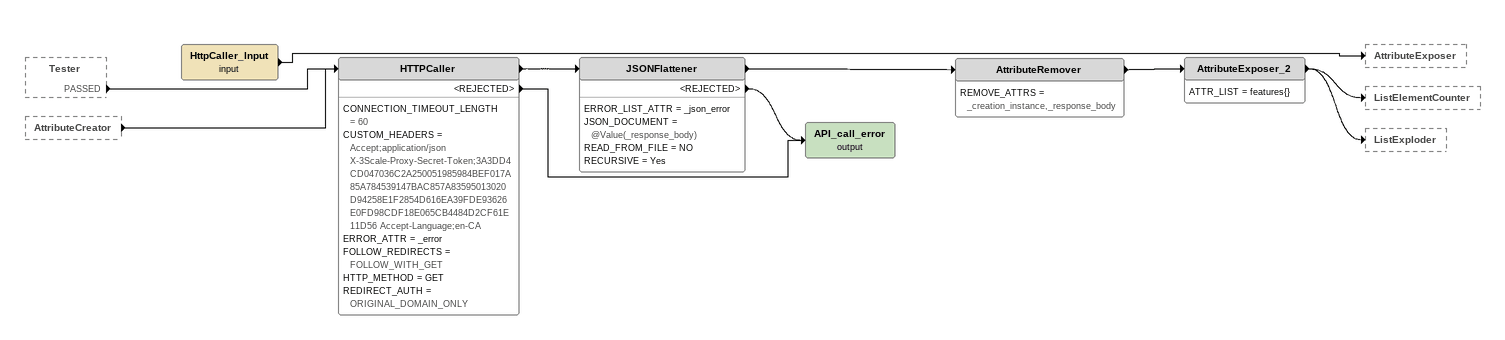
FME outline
Tester [outside]
    PASSED -> HTTPCaller
AttributeCreator [outside]
    -> HTTPCaller
HttpCaller_Input (input)
    -> AttributeExposer
HTTPCaller
    CONNECTION_TIMEOUT_LENGTH = 60
    CUSTOM_HEADERS = Accept;application/json X-3Scale-Proxy-Secret-Token;3A3DD4CD047036C2A250051985984BEF017A85A784539147BAC857A83595013020D94258E1F2854D616EA39FDE93626E0FD98CDF18E065CB4484D2CF61E11D56 Accept-Language;en-CA
    ERROR_ATTR = _error
    FOLLOW_REDIRECTS = FOLLOW_WITH_GET
    HTTP_METHOD = GET
    REDIRECT_AUTH = ORIGINAL_DOMAIN_ONLY
    -> JSONFlattener
    <REJECTED> -> API_call_error (output)
JSONFlattener
    ERROR_LIST_ATTR = _json_error
    JSON_DOCUMENT = @Value(_response_body)
    READ_FROM_FILE = NO
    RECURSIVE = Yes
    -> AttributeRemover
    <REJECTED> -> API_call_error (output)
AttributeRemover
    REMOVE_ATTRS = _creation_instance,_response_body
    -> AttributeExposer_2
AttributeExposer_2
    ATTR_LIST = features{}
    -> ListElementCounter
    -> ListExploder
API_call_error (output)
